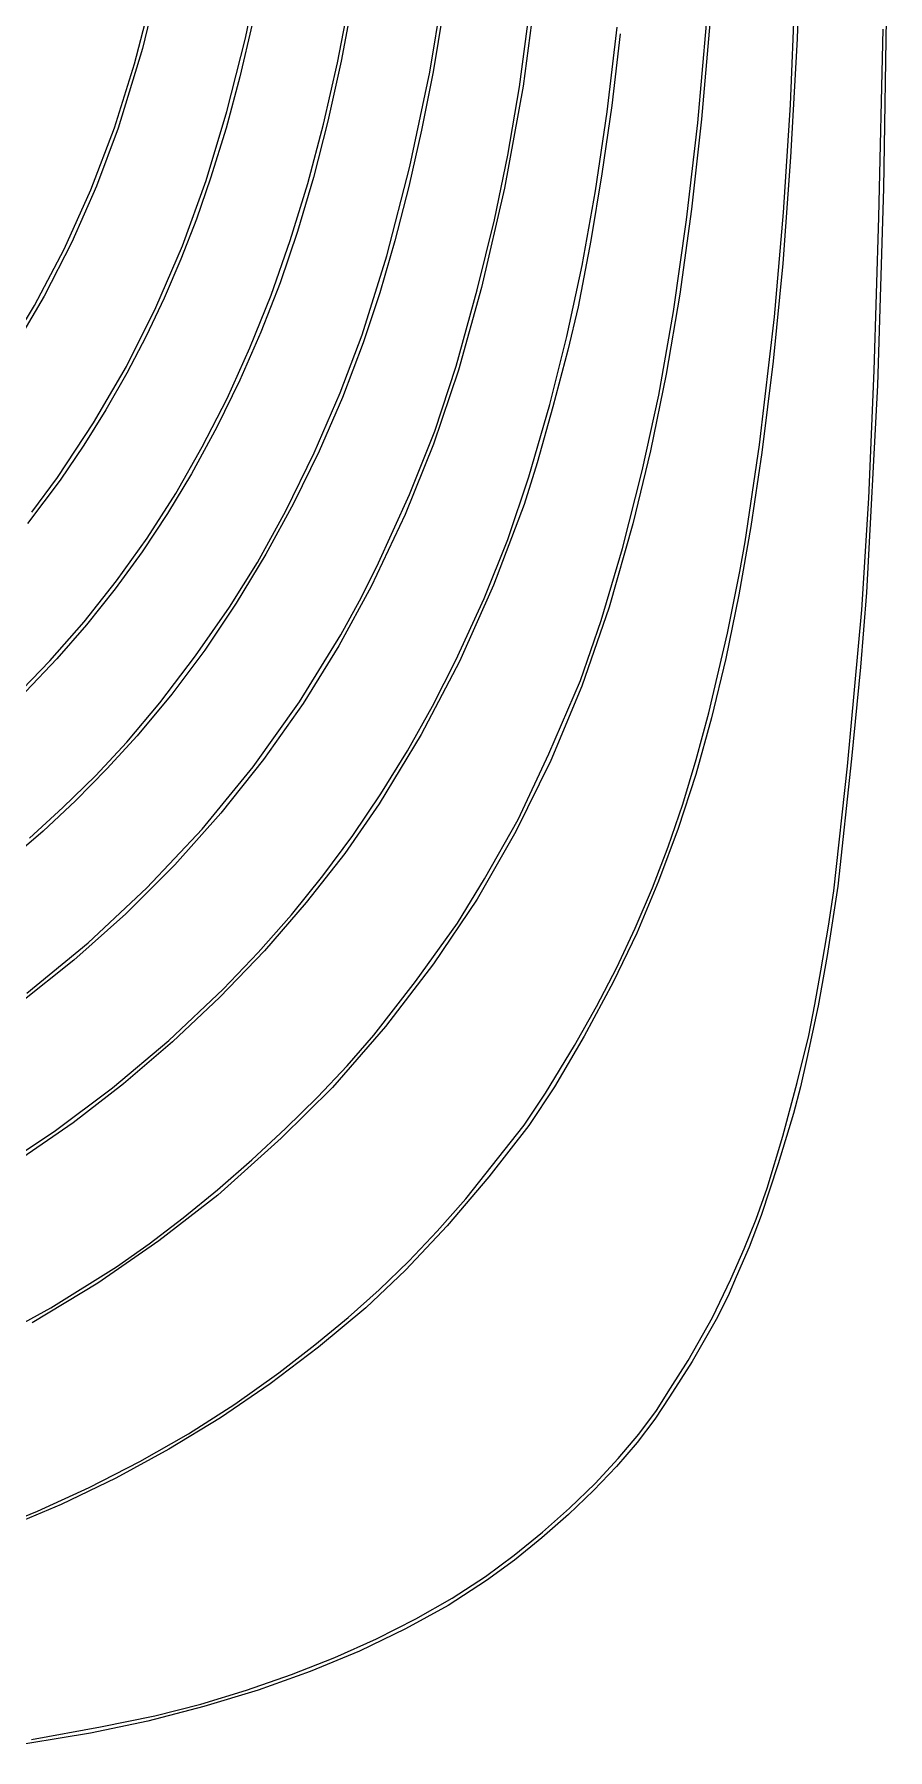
# Model space of a CAD drawing. Extents: x 5 to 548, y -19 to 520.
# Drawn here: x 456.5 to 548.1, y -11.9 to 172.4 of the extents above; entities that cross this region are included whole.
import ezdxf

# ---------------------------------------------------------------- set-up
doc = ezdxf.new("R2010")
doc.units = 0

msp = doc.modelspace()

# ---------------------------------------------------------------- linework, layer by layer
at = {"layer": 'Image'}
for p, q in [((538.944124, 186.111052), (538.405781, 171.890127)), ((548.130284, 186.150159), (547.691348, 155.833474)), ((470.312359, 179.747908), (468.15251, 170.862476)), ((479.194756, 171.964397), (480.934689, 180.378053)), ((491.276907, 179.104412), (489.466406, 169.476069)), ((498.97016, 168.304624), (500.652102, 178.446067)), ((510.571203, 178.614524), (508.990124, 166.80923)), ((537.693702, 164.796359), (538.264682, 178.552285)), ((467.279639, 169.200082), (468.912358, 175.410929)), ((489.078746, 169.313421), (490.397257, 176.166486)), ((508.595006, 166.735328), (509.771431, 175.410057)), ((479.934601, 173.452792), (478.607128, 167.792447)), ((500.413537, 174.87047), (499.329383, 168.345963)), ((527.741373, 162.882366), (528.674299, 173.478072)), ((529.057729, 173.551317), (528.1636, 163.264258)), ((477.211552, 164.076115), (479.194756, 171.964397)), ((518.014438, 164.057191), (519.085178, 173.145296)), ((519.412809, 172.431851), (518.509519, 164.730801)), ((538.405781, 171.890127), (537.716992, 159.193376)), ((547.194674, 152.747332), (547.629951, 172.926072)), ((468.15251, 170.862476), (465.527015, 162.300075)), ((465.124797, 162.329328), (467.279639, 169.200082)), ((478.607128, 167.792447), (477.118435, 162.299194)), ((487.57693, 162.711319), (489.078746, 169.313421)), ((489.466406, 169.476069), (488.044224, 163.055484)), ((496.834506, 158.159887), (498.97016, 168.304624)), ((499.329383, 168.345963), (498.107468, 162.062169)), ((508.990124, 166.80923), (507.005454, 155.854486)), ((507.372269, 159.402028), (508.595006, 166.735328)), ((474.963853, 156.659366), (477.211552, 164.076115)), ((516.768326, 155.549526), (518.014438, 164.057191)), ((518.509519, 164.730801), (517.466409, 157.386355)), ((536.965034, 153.242289), (537.693702, 164.796359)), ((462.606568, 155.685726), (465.124797, 162.329328)), ((465.527015, 162.300075), (463.215182, 156.073391)), ((477.118435, 162.299194), (475.458429, 156.918086)), ((485.889146, 156.354638), (487.57693, 162.711319)), ((488.044224, 163.055484), (486.489274, 156.983659)), ((526.547759, 152.46408), (527.741373, 162.882366)), ((528.1636, 163.264258), (527.087029, 153.596538)), ((498.107468, 162.062169), (496.746932, 156.014984)), ((505.923347, 152.448254), (507.372269, 159.402028)), ((537.716992, 159.193376), (536.865001, 147.740958)), ((472.430439, 149.660307), (474.963853, 156.659366)), ((475.458429, 156.918086), (473.933135, 152.519338)), ((486.489274, 156.983659), (484.784071, 151.212404)), ((494.374457, 148.567252), (496.834506, 158.159887)), ((517.466409, 157.386355), (516.266313, 150.23622)), ((459.746532, 149.307536), (462.606568, 155.685726)), ((463.215182, 156.073391), (460.56289, 150.040225)), ((484.012728, 150.237836), (485.889146, 156.354638)), ((496.746932, 156.014984), (495.246916, 150.200303)), ((507.005454, 155.854486), (504.529116, 145.188082)), ((515.334835, 147.531126), (516.768326, 155.549526)), ((547.691348, 155.833474), (547.036968, 134.700126)), ((527.087029, 153.596538), (525.819761, 144.482011)), ((535.982346, 142.0141), (536.965034, 153.242289)), ((473.933135, 152.519338), (472.272039, 148.229679)), ((484.784071, 151.212404), (482.91113, 145.693533)), ((504.068371, 144.912104), (505.923347, 152.448254)), ((525.140499, 142.590221), (526.547759, 152.46408)), ((546.69593, 136.281962), (547.194674, 152.747332)), ((456.566267, 143.233017), (459.746532, 149.307536)), ((460.56289, 150.040225), (457.595888, 144.24136)), ((469.590088, 143.025096), (472.430439, 149.660307)), ((481.945014, 144.355371), (484.012728, 150.237836)), ((495.246916, 150.200303), (493.60656, 144.614023)), ((516.266313, 150.23622), (514.892065, 143.118099)), ((472.272039, 148.229679), (470.472523, 144.04385)), ((491.71933, 140.082115), (494.374457, 148.567252)), ((513.70196, 139.910811), (515.334835, 147.531126)), ((536.865001, 147.740958), (535.837049, 137.253032)), ((482.91113, 145.693533), (480.852966, 140.378857)), ((457.595888, 144.24136), (454.339923, 138.717577)), ((470.472523, 144.04385), (468.531967, 139.956593)), ((479.68334, 138.7017), (481.945014, 144.355371)), ((493.60656, 144.614023), (491.825004, 139.252038)), ((501.804897, 136.732298), (504.068371, 144.912104)), ((504.529116, 145.188082), (502.053565, 136.303097)), ((525.819761, 144.482011), (524.353542, 135.854533)), ((453.08735, 137.500429), (456.566267, 143.233017)), ((466.42158, 136.699892), (469.590088, 143.025096)), ((514.892065, 143.118099), (513.794547, 138.44653)), ((523.56663, 133.627797), (525.140499, 142.590221)), ((534.358316, 128.279434), (535.982346, 142.0141)), ((480.852966, 140.378857), (478.592091, 135.22019)), ((489.358762, 133.881776), (491.71933, 140.082115)), ((468.531967, 139.956593), (466.447754, 135.96265)), ((477.22504, 133.271282), (479.68334, 138.7017)), ((491.825004, 139.252038), (489.599554, 133.381243)), ((511.857695, 132.597405), (513.70196, 139.910811)), ((513.794547, 138.44653), (512.194128, 132.36069)), ((462.903692, 130.630852), (466.42158, 136.699892)), ((499.507873, 129.758255), (501.804897, 136.732298)), ((535.837049, 137.253032), (534.620379, 127.449758)), ((466.447754, 135.96265), (464.217265, 132.056763)), ((478.592091, 135.22019), (476.111023, 130.169343)), ((502.053565, 136.303097), (499.393788, 128.367711)), ((524.353542, 135.854533), (522.680117, 127.647957)), ((547.036968, 134.700126), (545.857602, 112.438198)), ((546.097942, 122.544668), (546.69593, 136.281962)), ((474.567451, 128.058574), (477.22504, 133.271282)), ((486.561145, 127.432071), (489.358762, 133.881776)), ((489.599554, 133.381243), (487.107091, 127.6157)), ((521.792596, 125.491161), (523.56663, 133.627797)), ((464.217265, 132.056763), (461.837882, 128.233673)), ((509.61904, 124.849938), (511.857695, 132.597405)), ((512.194128, 132.36069), (510.494277, 126.340562)), ((459.015204, 124.764135), (462.903692, 130.630852)), ((476.111023, 130.169343), (473.392274, 125.178128)), ((496.794726, 122.936546), (499.507873, 129.758255)), ((461.837882, 128.233673), (459.306986, 124.488122)), ((471.707909, 123.058033), (474.567451, 128.058574)), ((483.538987, 121.196221), (486.561145, 127.432071)), ((487.107091, 127.6157), (484.366007, 121.987433)), ((499.393788, 128.367711), (496.339483, 120.811781)), ((522.680117, 127.647957), (520.791234, 119.796139)), ((532.836242, 117.864128), (534.358316, 128.279434)), ((534.620379, 127.449758), (533.441218, 119.508576)), ((510.494277, 126.340562), (509.098464, 121.866131)), ((519.658809, 117.163343), (521.792596, 125.491161)), ((459.306986, 124.488122), (455.798948, 119.825253)), ((456.271705, 121.065111), (459.015204, 124.764135)), ((473.392274, 125.178128), (470.83077, 120.915154)), ((507.349458, 118.117747), (509.61904, 124.849938)), ((468.643751, 118.264119), (471.707909, 123.058033)), ((484.366007, 121.987433), (481.394696, 116.52847)), ((493.282883, 115.213747), (496.794726, 122.936546)), ((509.098464, 121.866131), (505.834771, 113.222108)), ((545.364935, 110.550154), (546.097942, 122.544668)), ((470.83077, 120.915154), (468.096789, 116.786656)), ((480.504794, 115.63745), (483.538987, 121.196221)), ((496.339483, 120.811781), (492.680348, 113.065166)), ((520.791234, 119.796139), (518.221677, 110.832898)), ((465.372311, 113.671288), (468.643751, 118.264119)), ((504.81666, 111.768069), (507.349458, 118.117747)), ((533.441218, 119.508576), (532.165965, 112.170341)), ((468.096789, 116.786656), (465.199603, 112.800461)), ((481.394696, 116.52847), (478.211549, 111.270834)), ((517.373062, 109.400838), (519.658809, 117.163343)), ((532.271808, 114.690137), (532.836242, 117.864128)), ((477.474282, 110.833323), (480.504794, 115.63745)), ((491.445372, 111.521174), (493.282883, 115.213747)), ((530.935303, 108.07155), (532.271808, 114.690137)), ((461.890925, 109.273998), (465.372311, 113.671288)), ((465.199603, 112.800461), (462.148481, 108.964395)), ((492.680348, 113.065166), (489.234449, 106.695094)), ((505.834771, 113.222108), (502.164481, 104.999027)), ((545.857602, 112.438198), (545.207828, 104.404093)), ((473.824831, 105.605508), (477.474282, 110.833323)), ((478.211549, 111.270834), (474.83496, 106.246552)), ((489.448971, 107.860268), (491.445372, 111.521174)), ((501.788353, 105.168139), (504.81666, 111.768069)), ((518.221677, 110.832898), (515.291518, 102.375275)), ((532.165965, 112.170341), (530.771556, 105.346315)), ((543.819582, 93.768094), (545.364935, 110.550154)), ((458.196931, 105.066708), (461.890925, 109.273998)), ((462.148481, 108.964395), (458.952694, 105.286284)), ((515.143154, 102.960141), (517.373062, 109.400838)), ((485.008277, 100.66628), (489.448971, 107.860268)), ((528.944412, 99.510164), (530.935303, 108.07155)), ((454.287663, 101.043875), (458.196931, 105.066708)), ((458.952694, 105.286284), (455.621513, 101.773953)), ((470.007487, 100.573748), (473.824831, 105.605508)), ((474.83496, 106.246552), (471.283319, 101.48765)), ((489.234449, 106.695094), (485.383431, 100.49669)), ((499.271484, 100.214477), (501.788353, 105.168139)), ((530.771556, 105.346315), (529.234927, 98.947763)), ((502.164481, 104.999027), (498.075088, 97.171011)), ((545.207828, 104.404093), (544.247628, 94.542168)), ((471.283319, 101.48765), (467.57502, 97.026153)), ((511.777589, 95.079569), (515.143154, 102.960141)), ((515.291518, 102.375275), (511.972391, 94.370017)), ((466.473296, 96.357789), (470.007487, 100.573748)), ((480.018351, 93.697426), (485.008277, 100.66628)), ((485.383431, 100.49669), (481.148172, 94.494715)), ((496.590671, 95.427657), (499.271484, 100.214477)), ((527.586953, 94.488679), (528.944412, 99.510164)), ((529.234927, 98.947763), (527.533017, 92.885947)), ((463.095015, 92.750379), (466.473296, 96.357789)), ((467.57502, 97.026153), (464.323498, 93.467)), ((498.075088, 97.171011), (493.554081, 89.712179)), ((481.148172, 94.494715), (476.549546, 88.713929)), ((493.741159, 90.800956), (496.590671, 95.427657)), ((511.972391, 94.370017), (508.23593, 86.763871)), ((508.468836, 88.055572), (511.777589, 95.079569)), ((526.133791, 89.704342), (527.586953, 94.488679)), ((544.247628, 94.542168), (542.781802, 80.868132)), ((459.611271, 89.313743), (463.095015, 92.750379)), ((464.323498, 93.467), (460.955886, 90.055755)), ((474.536744, 87.019349), (480.018351, 93.697426)), ((527.533017, 92.885947), (525.642761, 87.072132)), ((542.359378, 80.395285), (543.819582, 93.768094)), ((490.718191, 86.32765), (493.741159, 90.800956)), ((456.028537, 86.051491), (459.611271, 89.313743)), ((460.955886, 90.055755), (457.481731, 86.800354)), ((476.549546, 88.713929), (471.608429, 83.179092)), ((493.554081, 89.712179), (489.851405, 84.385109)), ((524.569035, 85.117794), (526.133791, 89.704342)), ((457.481731, 86.800354), (453.910578, 83.708738)), ((468.621008, 80.697691), (474.536744, 87.019349)), ((508.23593, 86.763871), (504.053773, 79.503584)), ((504.866396, 81.655729), (508.468836, 88.055572)), ((525.642761, 87.072132), (523.541097, 81.417581)), ((487.517013, 82.001014), (490.718191, 86.32765)), ((522.876793, 80.689677), (524.569035, 85.117794)), ((471.608429, 83.179092), (466.345695, 77.914965)), ((489.851405, 84.385109), (485.727579, 79.112952)), ((484.132869, 77.814327), (487.517013, 82.001014)), ((501.974858, 76.895276), (504.866396, 81.655729)), ((523.541097, 81.417581), (521.204962, 75.833557)), ((462.328692, 74.798095), (468.621008, 80.697691)), ((504.053773, 79.503584), (499.397553, 72.535902)), ((521.041174, 76.380634), (522.876793, 80.689677)), ((542.781802, 80.868132), (541.63032, 73.42818)), ((541.782296, 76.599631), (542.359378, 80.395285)), ((466.345695, 77.914965), (460.78222, 72.946308)), ((480.561005, 73.760863), (484.132869, 77.814327)), ((485.727579, 79.112952), (481.23705, 73.949715)), ((497.449751, 70.652757), (501.974858, 76.895276)), ((521.204962, 75.833557), (518.679205, 70.584587)), ((519.046286, 72.151306), (521.041174, 76.380634)), ((540.9709, 71.772181), (541.782296, 76.599631)), ((455.717349, 69.386204), (462.328692, 74.798095)), ((481.23705, 73.949715), (476.434264, 68.949405)), ((476.796663, 69.833899), (480.561005, 73.760863)), ((460.78222, 72.946308), (454.93888, 68.297881)), ((499.397553, 72.535902), (494.238906, 65.807573)), ((516.876239, 67.962336), (519.046286, 72.151306)), ((541.63032, 73.42818), (540.678297, 68.046191)), ((492.970464, 64.872201), (497.449751, 70.652757)), ((518.679205, 70.584587), (515.562197, 64.78043)), ((540.301267, 68.184198), (540.9709, 71.772181)), ((470.966477, 64.313384), (476.796663, 69.833899)), ((476.434264, 68.949405), (471.373669, 64.166029)), ((539.656574, 64.839787), (540.301267, 68.184198)), ((514.51514, 63.774367), (516.876239, 67.962336)), ((540.678297, 68.046191), (539.448145, 62.390148)), ((494.238906, 65.807573), (488.549467, 59.265343)), ((490.099399, 61.590569), (492.970464, 64.872201)), ((515.562197, 64.78043), (512.371187, 59.342886)), ((538.428836, 59.801401), (539.656574, 64.839787)), ((464.922912, 59.209473), (470.966477, 64.313384)), ((471.373669, 64.166029), (466.10971, 59.653594)), ((511.396172, 58.638139), (514.51514, 63.774367)), ((486.912848, 58.223644), (490.099399, 61.590569)), ((539.448145, 62.390148), (538.756366, 59.347364)), ((458.668352, 54.523641), (464.922912, 59.209473)), ((466.10971, 59.653594), (460.696836, 55.466107)), ((488.549467, 59.265343), (483.024554, 53.828708)), ((512.371187, 59.342886), (509.623423, 55.193755)), ((536.863769, 54.02092), (538.428836, 59.801401)), ((538.756366, 59.347364), (538.038072, 56.459456)), ((483.485313, 54.838522), (486.912848, 58.223644)), ((509.126933, 55.212223), (511.396172, 58.638139)), ((460.696836, 55.466107), (455.189493, 51.657576)), ((538.038072, 56.459456), (536.382197, 51.063789)), ((452.205182, 50.25736), (458.668352, 54.523641)), ((483.024554, 53.828708), (476.242441, 47.712644)), ((479.891296, 51.502303), (483.485313, 54.838522)), ((502.835585, 47.297757), (509.126933, 55.212223)), ((509.623423, 55.193755), (505.338117, 49.659109)), ((535.207091, 48.450222), (536.863769, 54.02092)), ((476.205299, 48.282083), (479.891296, 51.502303)), ((536.382197, 51.063789), (534.537251, 45.502969)), ((472.501826, 45.244962), (476.205299, 48.282083)), ((505.338117, 49.659109), (500.853532, 44.395173)), ((534.026443, 45.113691), (535.207091, 48.450222)), ((476.242441, 47.712644), (469.895978, 42.788225)), ((499.791805, 43.833992), (502.835585, 47.297757)), ((468.855378, 42.458038), (472.501826, 45.244962)), ((500.853532, 44.395173), (496.375322, 39.632019)), ((532.712762, 41.936506), (534.026443, 45.113691)), ((534.537251, 45.502969), (533.251744, 42.119597)), ((469.895978, 42.788225), (463.360424, 38.256712)), ((465.340458, 39.988408), (468.855378, 42.458038)), ((496.722029, 40.604374), (499.791805, 43.833992)), ((493.555814, 37.537777), (496.722029, 40.604374)), ((531.30436, 38.657767), (532.712762, 41.936506)), ((533.251744, 42.119597), (531.862445, 38.928224)), ((458.299275, 35.581014), (465.340458, 39.988408)), ((496.375322, 39.632019), (492.10914, 35.599717)), ((531.862445, 38.928224), (531.116682, 37.12789)), ((463.360424, 38.256712), (456.299547, 33.985509)), ((490.222716, 34.563079), (493.555814, 37.537777)), ((529.341452, 34.573492), (531.30436, 38.657767)), ((531.116682, 37.12789), (529.864235, 34.592595)), ((451.056338, 31.636285), (458.299275, 35.581014)), ((492.10914, 35.599717), (487.051292, 31.368574)), ((486.652291, 31.609156), (490.222716, 34.563079)), ((526.728185, 29.939704), (529.341452, 34.573492)), ((529.864235, 34.592595), (527.13776, 29.820245)), ((487.051292, 31.368574), (481.853731, 27.431206)), ((482.774096, 28.604883), (486.652291, 31.609156)), ((527.13776, 29.820245), (524.724445, 26.020701)), ((524.836628, 26.954546), (526.728185, 29.939704)), ((478.07285, 25.260099), (482.774096, 28.604883)), ((481.853731, 27.431206), (476.503102, 23.779902)), ((524.724445, 26.020701), (523.155072, 23.643738)), ((523.324479, 24.557483), (524.836628, 26.954546)), ((473.08382, 22.078973), (478.07285, 25.260099)), ((521.4337, 22.021747), (523.324479, 24.557483)), ((476.503102, 23.779902), (470.986047, 20.406947)), ((523.155072, 23.643738), (521.235509, 21.143937)), ((470.986047, 20.406947), (465.289212, 17.30463)), ((467.855297, 19.084955), (473.08382, 22.078973)), ((521.235509, 21.143937), (519.014333, 18.57008)), ((519.214481, 19.398327), (521.4337, 22.021747)), ((462.435571, 16.301492), (467.855297, 19.084955)), ((519.014333, 18.57008), (516.540119, 15.970949)), ((516.717013, 16.73821), (519.214481, 19.398327)), ((465.289212, 17.30463), (459.399241, 14.465238)), ((513.991485, 14.092382), (516.717013, 16.73821)), ((456.872935, 13.752036), (462.435571, 16.301492)), ((516.540119, 15.970949), (513.861443, 13.395326)), ((451.215679, 11.460035), (456.872935, 13.752036)), ((459.399241, 14.465238), (453.302778, 11.881058)), ((513.861443, 13.395326), (511.02688, 10.891995)), ((511.08809, 11.511832), (513.991485, 14.092382)), ((508.057015, 9.047546), (511.08809, 11.511832)), ((511.02688, 10.891995), (508.085006, 8.509737)), ((504.948453, 6.750512), (508.057015, 9.047546)), ((508.085006, 8.509737), (505.084396, 6.297335)), ((505.084396, 6.297335), (500.956781, 3.633782)), ((501.393297, 4.428687), (504.948453, 6.750512)), ((497.480104, 2.190612), (501.393297, 4.428687)), ((493.262322, 0.05884), (497.480104, 2.190612)), ((500.956781, 3.633782), (496.389628, 1.107583)), ((488.793399, -1.944079), (493.262322, 0.05884)), ((496.389628, 1.107583), (491.433368, -1.261833)), ((491.433368, -1.261833), (486.138428, -3.455039)), ((486.138428, -3.455039), (480.555238, -5.452608)), ((484.126783, -3.795594), (488.793399, -1.944079)), ((474.414263, -6.954209), (479.315922, -5.473154)), ((480.555238, -5.452608), (474.734227, -7.23511)), ((479.315922, -5.473154), (484.126783, -3.795594)), ((474.734227, -7.23511), (468.725825, -8.783118)), ((469.475255, -8.216207), (474.414263, -6.954209)), ((468.725825, -8.783118), (462.58046, -10.077205)), ((463.625445, -9.424033), (469.475255, -8.216207)), ((462.58046, -10.077205), (451.897601, -11.86146)), ((456.225825, -10.760335), (463.625445, -9.424033))]:
    msp.add_line(p, q, dxfattribs=at)

doc.saveas('drawing.dxf')
